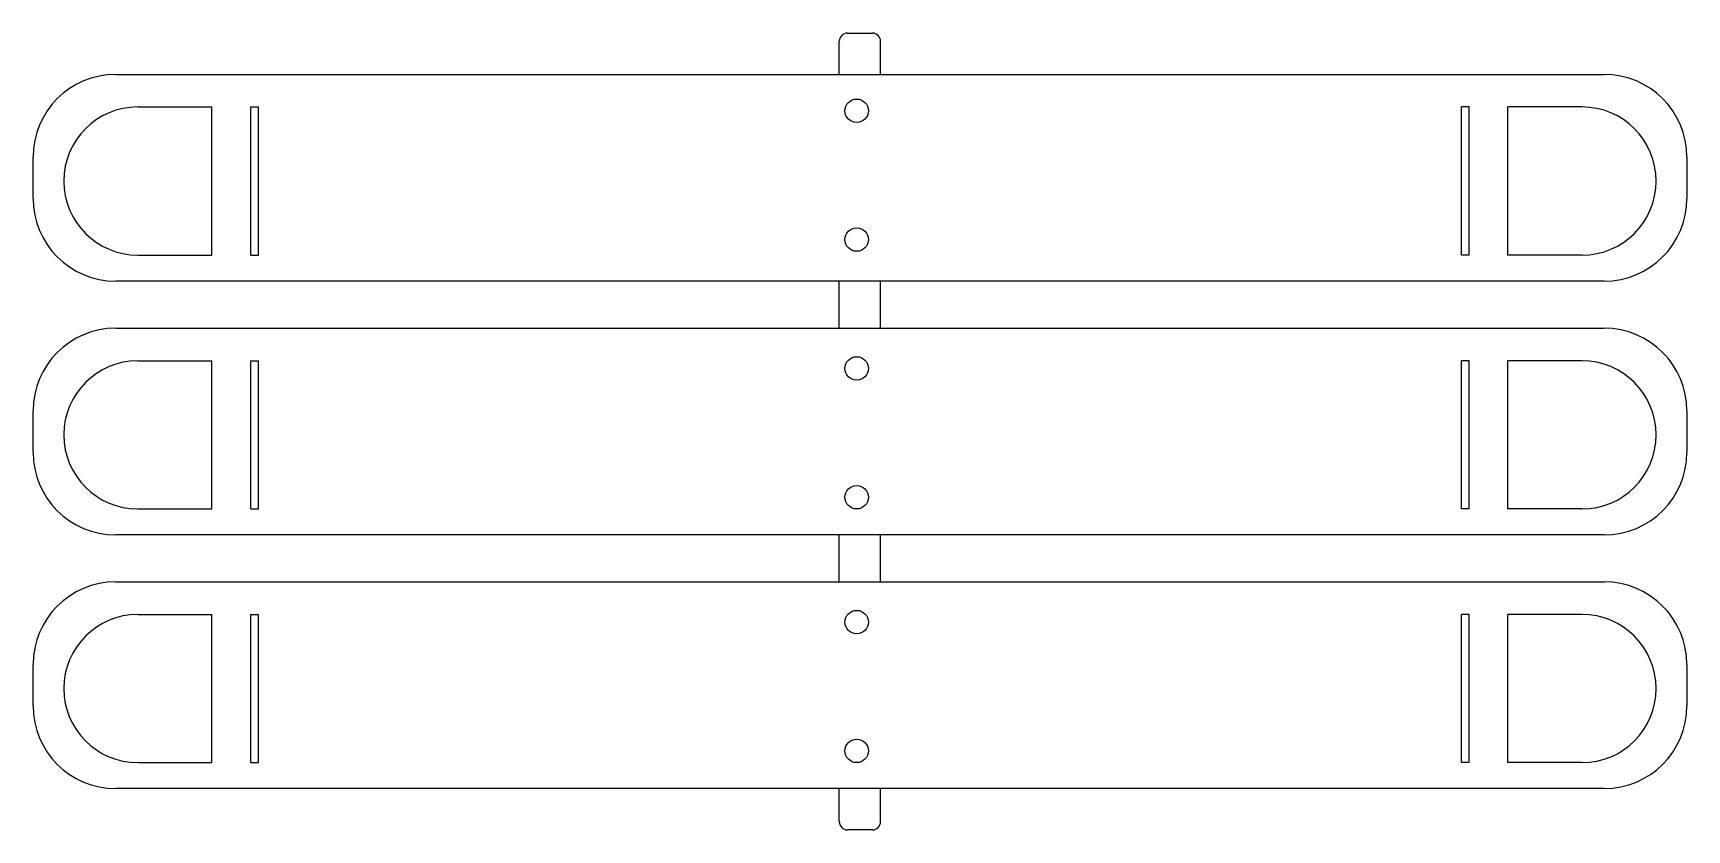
# Model space of a CAD drawing. Header units: metres. Extents: x -0.5 to 0.5, y -0.24 to 0.24.
import ezdxf

# ---------------------------------------------------------------- set-up
doc = ezdxf.new("R2010")
doc.units = ezdxf.units.M

msp = doc.modelspace()

# ---------------------------------------------------------------- linework, layer by layer
for p, q in [((-0.0029, 0.2412), (0.0121, 0.2412)), ((-0.0079, 0.2162), (-0.0079, 0.2362)), ((0.0171, 0.2162), (0.0171, 0.2362)), ((-0.4454, 0.2162), (0.4546, 0.2162)), ((-0.432, 0.1965), (-0.3872, 0.1965)), ((-0.3872, 0.1068), (-0.3872, 0.1965)), ((-0.3637, 0.1068), (-0.3637, 0.1965)), ((-0.3637, 0.1965), (-0.359, 0.1965)), ((-0.359, 0.1068), (-0.359, 0.1965)), ((0.373, 0.1965), (0.3683, 0.1965)), ((0.3683, 0.1068), (0.3683, 0.1965)), ((0.373, 0.1068), (0.373, 0.1965)), ((0.4412, 0.1965), (0.3964, 0.1965)), ((0.3964, 0.1068), (0.3964, 0.1965)), ((-0.4954, 0.1412), (-0.4954, 0.1662)), ((0.5046, 0.1662), (0.5046, 0.1412)), ((-0.432, 0.1068), (-0.3872, 0.1068)), ((-0.3637, 0.1068), (-0.359, 0.1068)), ((0.373, 0.1068), (0.3683, 0.1068)), ((0.4412, 0.1068), (0.3964, 0.1068)), ((0.4546, 0.0912), (-0.4454, 0.0912)), ((-0.0079, 0.0627), (-0.0079, 0.0912)), ((0.0171, 0.0627), (0.0171, 0.0912)), ((-0.4454, 0.0627), (0.4546, 0.0627)), ((-0.432, 0.043), (-0.3872, 0.043)), ((-0.3872, -0.0466), (-0.3872, 0.043)), ((-0.3637, -0.0466), (-0.3637, 0.043)), ((-0.3637, 0.043), (-0.359, 0.043)), ((-0.359, -0.0466), (-0.359, 0.043)), ((0.3683, -0.0466), (0.3683, 0.043)), ((0.373, 0.043), (0.3683, 0.043)), ((0.373, -0.0466), (0.373, 0.043)), ((0.3964, -0.0466), (0.3964, 0.043)), ((0.4412, 0.043), (0.3964, 0.043)), ((-0.4954, -0.0123), (-0.4954, 0.0127)), ((0.5046, 0.0127), (0.5046, -0.0123)), ((-0.432, -0.0466), (-0.3872, -0.0466)), ((-0.3637, -0.0466), (-0.359, -0.0466)), ((0.373, -0.0466), (0.3683, -0.0466)), ((0.4412, -0.0466), (0.3964, -0.0466)), ((0.4546, -0.0623), (-0.4454, -0.0623)), ((-0.0079, -0.0907), (-0.0079, -0.0623)), ((0.0171, -0.0907), (0.0171, -0.0623)), ((-0.4454, -0.0907), (0.4546, -0.0907)), ((-0.432, -0.1104), (-0.3872, -0.1104)), ((-0.3872, -0.2), (-0.3872, -0.1104)), ((-0.3637, -0.1104), (-0.359, -0.1104)), ((-0.3637, -0.2), (-0.3637, -0.1104)), ((-0.359, -0.2), (-0.359, -0.1104)), ((0.3683, -0.2), (0.3683, -0.1104)), ((0.373, -0.1104), (0.3683, -0.1104)), ((0.373, -0.2), (0.373, -0.1104)), ((0.3964, -0.2), (0.3964, -0.1104)), ((0.4412, -0.1104), (0.3964, -0.1104)), ((-0.4954, -0.1657), (-0.4954, -0.1407)), ((0.5046, -0.1407), (0.5046, -0.1657)), ((-0.432, -0.2), (-0.3872, -0.2)), ((-0.3637, -0.2), (-0.359, -0.2)), ((0.373, -0.2), (0.3683, -0.2)), ((0.4412, -0.2), (0.3964, -0.2)), ((0.4546, -0.2157), (-0.4454, -0.2157)), ((-0.0079, -0.2357), (-0.0079, -0.2157)), ((0.0171, -0.2357), (0.0171, -0.2157)), ((0.0121, -0.2407), (-0.0029, -0.2407))]:
    msp.add_line(p, q)
for centre in [(0.0026, 0.1942), (0.0026, 0.1163), (0.0026, 0.0384), (0.0026, -0.0395), (0.0026, -0.115), (0.0026, -0.1929)]:
    msp.add_circle(centre, 0.00708)
for centre, radius, start, end in [((-0.0029, 0.2362), 0.005, 90, 180), ((0.0121, 0.2362), 0.005, 0, 90), ((-0.4454, 0.1662), 0.05, 90, 180), ((0.4546, 0.1662), 0.05, 0, 90), ((-0.432, 0.1517), 0.0448, 90, 270), ((0.4412, 0.1517), 0.0448, 270, 90), ((-0.4454, 0.1412), 0.05, 180, 270), ((0.4546, 0.1412), 0.05, 270, 0), ((-0.4454, 0.0127), 0.05, 90, 180), ((0.4546, 0.0127), 0.05, 0, 90), ((-0.432, -0.0018), 0.0448, 90, 270), ((0.4412, -0.0018), 0.0448, 270, 90), ((-0.4454, -0.0123), 0.05, 180, 270), ((0.4546, -0.0123), 0.05, 270, 0), ((-0.4454, -0.1407), 0.05, 90, 180), ((0.4546, -0.1407), 0.05, 0, 90), ((-0.432, -0.1552), 0.0448, 90, 270), ((0.4412, -0.1552), 0.0448, 270, 90), ((-0.4454, -0.1657), 0.05, 180, 270), ((0.4546, -0.1657), 0.05, 270, 0), ((-0.0029, -0.2357), 0.005, 180, 270), ((0.0121, -0.2357), 0.005, 270, 360)]:
    msp.add_arc(centre, radius, start, end)

doc.saveas('drawing.dxf')
